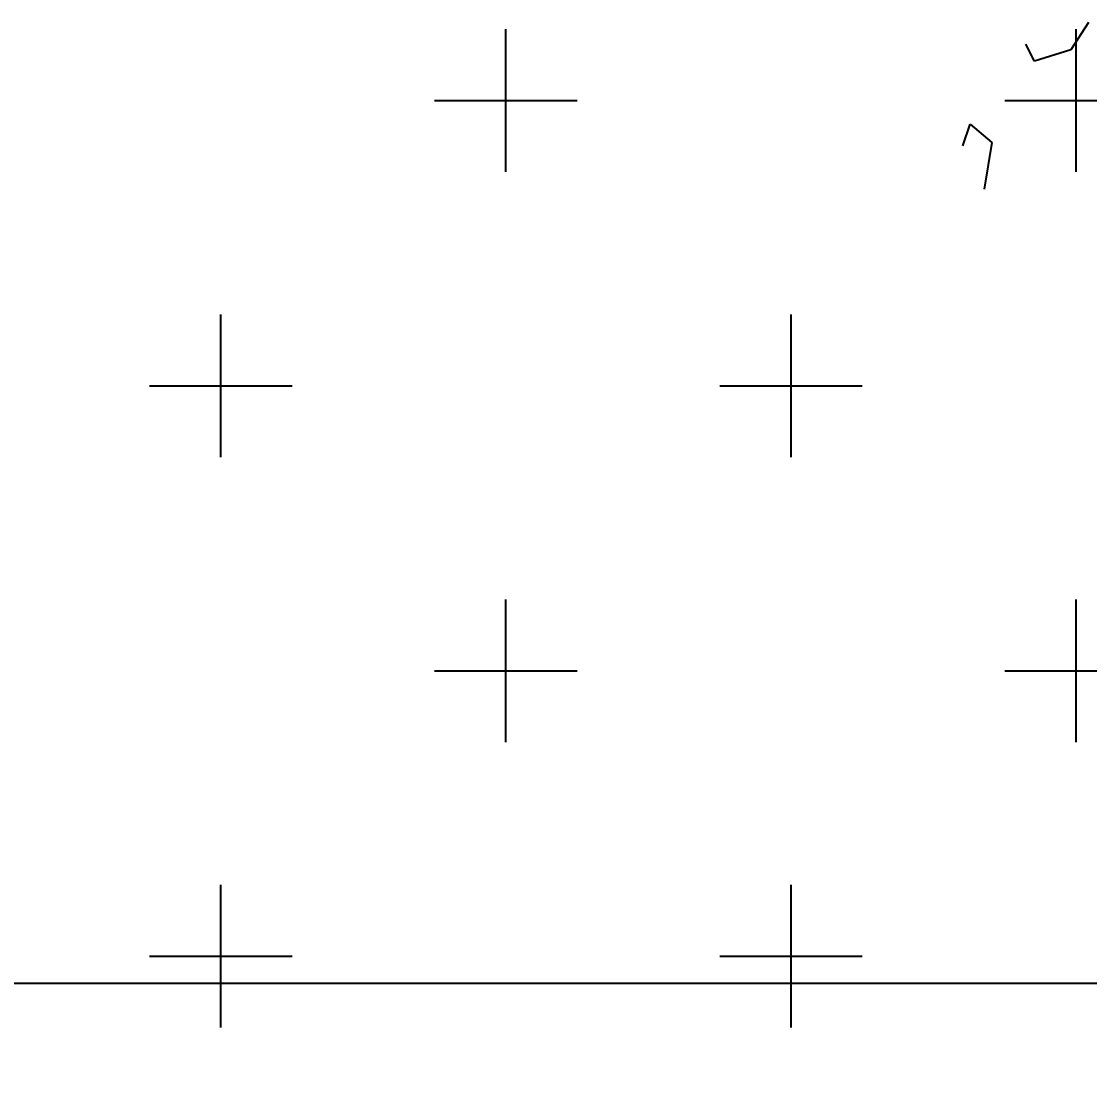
# Model space of a CAD drawing. Header units: metres. Extents: x 71066629 to 71645179, y 84793221 to 85208804.
# Drawn here: x 71258550 to 71261524, y 85130149 to 85133084 of the extents above; entities that cross this region are included whole.
import ezdxf

# ---------------------------------------------------------------- set-up
doc = ezdxf.new("R2010")
doc.units = ezdxf.units.M
doc.header["$LTSCALE"] = 1000
for name, color, linetype in [('A_SITEP_PLANT', 85, 'Continuous'), ('G-ANNO-DIMS', 3, 'Continuous'), ('G-PLTG', 105, 'Continuous')]:
    doc.layers.add(name, color=color, linetype=linetype)
doc.styles.add('dim_font', font='SIMPLEX.shx', dxfattribs={"width": 0.8})
doc.dimstyles.new('DIMN500', dxfattribs={"dimscale": 5, "dimtxt": 300, "dimasz": 100, "dimexe": 250, "dimexo": 300, "dimgap": 150, "dimtad": 1, "dimdec": 0, "dimzin": 0, "dimdsep": 46, "dimtxsty": 'dim_font', "dimblk": 'ARCHTICK', "dimcen": 0.09, "dimclrt": 7, "dimazin": 2, "dimtfac": 1, "dimtdec": 0, "dimtix": 1, "dimtmove": 2, "dimatfit": 3, "dimldrblk": 'ARCHTICK', "dimtolj": 1, "dimtzin": 0, "dimarcsym": 0})

# ---------------------------------------------------------------- blocks, each defined once
blk = doc.blocks.new('A$C1F6C256B')
at = {"layer": 'A_SITEP_PLANT'}
for p, q in [((2874.303771393374, 3469.32502231386), (2851.138354233583, 3413.013262077322)), ((2874.303771393374, 3469.32502231386), (2851.138354233583, 3413.013262077322)), ((2851.138354233583, 3413.013262077322), (2788.390113802452, 3380.507122072275)), ((2851.138354233583, 3413.013262077322), (2788.390113802452, 3380.507122072275)), ((2788.390113802452, 3380.507122072275), (2766.98494260828, 3408.74159609509)), ((2788.390113802452, 3380.507122072275), (2766.98494260828, 3408.74159609509)), ((2686.184243167984, 3201.660689002136), (2692.544361155888, 3243.764999771986)), ((2686.184243167984, 3201.660689002136), (2692.544361155888, 3243.764999771986)), ((2692.544361155888, 3243.764999771986), (2738.295695234672, 3217.936876046821)), ((2692.544361155888, 3243.764999771986), (2738.295695234672, 3217.936876046821)), ((2738.295695234672, 3217.936876046821), (2739.496809354751, 3130.042318902735)), ((2738.295695234672, 3217.936876046821), (2739.496809354751, 3130.042318902735))]:
    blk.add_line(p, q, dxfattribs=at)
blk.add_lwpolyline([(2766.984942326322, 3408.741599371133), (2766.984942326322, 3408.741599371133)], close=True, dxfattribs=at)
blk.add_lwpolyline([(2766.984942326322, 3408.741599371133), (2766.984942326322, 3408.741599371133)], close=True, dxfattribs=at)
blk = doc.blocks.new('_ARCHTICK')
at = {"color": 0, "linetype": 'ByBlock', "const_width": 0.4}
blk.add_lwpolyline([(-0.5, -0.5), (0.5, 0.5)], dxfattribs=at)
blk = doc.blocks.new('*D76')
at = {"layer": 'Defpoints', "color": 0, "transparency": 16777216}
for p in [(71246450.86905377, 85133514.02652693), (71314832.04242551, 85133514.02511492), (71314832.04242551, 85130406.67272897)]:
    blk.add_point(p, dxfattribs=at)
at = {"layer": 'G-ANNO-DIMS', "color": 0, "lineweight": -2, "transparency": 16777216}
for p, q in [((71246450.86905377, 85132014.02652693), (71246450.86905377, 85129156.67272897)), ((71314832.04242551, 85132014.02511492), (71314832.04242551, 85129156.67272897)), ((71246450.86905377, 85130406.67272897), (71314832.04242551, 85130406.67272897))]:
    blk.add_line(p, q, dxfattribs=at)
at = {"layer": 'G-ANNO-DIMS', "color": 0, "lineweight": -2, "transparency": 16777216, "xscale": 500, "yscale": 500, "zscale": 500, "rotation": 180}
blk.add_blockref('_ARCHTICK', (71246450.86905377, 85130406.67272897), dxfattribs=at)
at = {"layer": 'G-ANNO-DIMS', "color": 0, "lineweight": -2, "transparency": 16777216, "xscale": 500, "yscale": 500, "zscale": 500}
blk.add_blockref('_ARCHTICK', (71314832.04242551, 85130406.67272897), dxfattribs=at)
at = {"layer": 'G-ANNO-DIMS', "color": 7, "transparency": 16777216, "insert": (71280641.45573965, 85131906.67272897), "char_height": 1500, "attachment_point": 5, "style": 'dim_font'}
blk.add_mtext('\\A1;68381', dxfattribs=at)
blk = doc.blocks.new('*D132')
at = {"layer": 'Defpoints', "color": 0, "transparency": 16777216}
for p in [(71320791.4851865, 85168309.62203176), (71240491.48481545, 85131923.98692855), (71320791.4851865, 85131923.98692816)]:
    blk.add_point(p, dxfattribs=at)
at = {"layer": 'G-ANNO-DIMS', "color": 0, "lineweight": -2, "transparency": 16777216}
for p, q in [((71240491.48481545, 85133423.98692855), (71240491.48481545, 85169559.62203176)), ((71320791.4851865, 85133423.98692816), (71320791.4851865, 85169559.62203176)), ((71240491.48481545, 85168309.62203176), (71320791.4851865, 85168309.62203176))]:
    blk.add_line(p, q, dxfattribs=at)
at = {"layer": 'G-ANNO-DIMS', "color": 0, "lineweight": -2, "transparency": 16777216, "xscale": 500, "yscale": 500, "zscale": 500, "rotation": 180}
blk.add_blockref('_ARCHTICK', (71240491.48481545, 85168309.62203176), dxfattribs=at)
at = {"layer": 'G-ANNO-DIMS', "color": 0, "lineweight": -2, "transparency": 16777216, "xscale": 500, "yscale": 500, "zscale": 500}
blk.add_blockref('_ARCHTICK', (71320791.4851865, 85168309.62203176), dxfattribs=at)
at = {"layer": 'G-ANNO-DIMS', "color": 7, "transparency": 16777216, "insert": (71280641.48500097, 85169809.62203176), "char_height": 1500, "attachment_point": 5, "style": 'dim_font'}
blk.add_mtext('\\A1;80.10', dxfattribs=at)

msp = doc.modelspace()

# ---------------------------------------------------------------- hatches: boundary and pattern name
at = {"layer": 'G-PLTG'}
h = msp.add_hatch(dxfattribs=at)
h.set_pattern_fill('CROSS', color=256, scale=500, style=0)
h.set_pattern_definition([(0, (0, 0), (793.75, 793.75), [396.875, -1190.625]), (90, (198.4375, -198.4375), (-793.75, 793.75), [396.875, -1190.625])])
edge = h.paths.add_edge_path()
edge.add_arc((71245053.23676112, 85114814.411934), 11943.61642445547, 293.4753742372445, 358.2974275276467)
edge.add_line((71256991.58040324, 85114459.55368444), (71256991.58040328, 85136459.55341789))
edge.add_line((71256991.58040328, 85136459.55341789), (71277989.87057768, 85136459.55383891))
edge.add_line((71277989.87057768, 85136459.55383891), (71283364.72997974, 85103859.352251))
edge.add_line((71283364.72997974, 85103859.352251), (71249811.0346379, 85103859.352251))

# ---------------------------------------------------------------- block references
at = {"layer": 'A_SITEP_PLANT', "xscale": 1.5, "yscale": 1.5, "zscale": 1.5, "rotation": 349.5909808288326}
msp.add_blockref('A$C1F6C256B', (71256340.43020815, 85128741.38392055), dxfattribs=at)

# ---------------------------------------------------------------- dimensions: what is measured, and where the dimension line sits
at = {"layer": 'G-ANNO-DIMS'}
dim = msp.add_aligned_dim(p1=(71240491.48481545, 85131923.98692855), p2=(71320791.4851865, 85131923.98692816), distance=36385.63510359824, text='80.10', dimstyle='DIMN500', dxfattribs=at)
dim.commit()
dim.dimension.update_dxf_attribs({"geometry": '*D132', "text_midpoint": (71280641.48500097, 85169809.62203176)})
dim = msp.add_aligned_dim(p1=(71246450.86905377, 85133514.02652693), p2=(71314832.04242551, 85133514.02511492), distance=-3107.3523859530683, dimstyle='DIMN500', dxfattribs=at)
dim.commit()
dim.dimension.update_dxf_attribs({"geometry": '*D76', "text_midpoint": (71280641.45573965, 85131906.67272897)})

doc.saveas('drawing.dxf')
